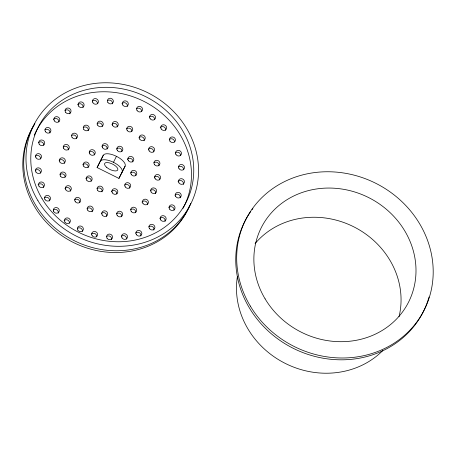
<?xml version="1.0" encoding="UTF-8"?>
<svg xmlns="http://www.w3.org/2000/svg" width="456" height="456" viewBox="0 0 456 456"><rect width="100%" height="100%" fill="white"/><g stroke="black" fill="none" stroke-linecap="round" stroke-linejoin="round"><path stroke-width="0.68" d="M97.094 167.546L103.244 155.331A12.198 4.999 26.3 0 1 116.44 156.311A12.198 4.999 26.3 0 1 125.086 166.201L118.936 178.416L97.094 167.546L103.244 155.331M122.122 172.18A12.198 4.999 26.3 0 0 113.481 162.296L116.44 156.311M118.936 178.416L125.086 166.201M190.768 203.342A87.82 80.102 27.1 0 1 73.496 240.301A87.82 80.102 27.1 0 1 34.878 123.565M34.303 135.118A82.941 75.656 27.1 0 1 143.212 101.021A82.941 75.656 27.1 0 1 182.987 208.363M100.286 161.31A12.198 4.999 26.3 0 1 113.481 162.296M189.348 206.334A87.82 80.102 27.1 0 1 71.945 241.748A87.82 80.102 27.1 0 1 33.966 125.343M116.491 149.038A3.049 2.782 27.1 0 1 121.855 151.711M126.534 128.894A3.049 2.782 27.1 0 1 131.784 131.505M136.606 108.762A3.049 2.782 27.1 0 1 141.651 111.56M101.905 146.29A3.049 2.782 27.1 0 1 107.177 148.941M89.142 152.207A3.049 2.782 27.1 0 1 94.318 154.926M82.764 164.85A3.049 2.782 27.1 0 1 88.128 167.614M85.916 178.581A3.049 2.782 27.1 0 1 91.211 181.186M96.923 188.721A3.049 2.782 27.1 0 1 102.036 191.845M111.424 191.56A3.049 2.782 27.1 0 1 116.879 193.988M124.773 185.039A3.049 2.782 27.1 0 1 129.692 188.208M130.587 172.984A3.049 2.782 27.1 0 1 135.831 175.714M127.389 159.309A3.049 2.782 27.1 0 1 132.787 161.977M111.862 124.374A3.049 2.782 27.1 0 1 117.289 126.888M96.871 123.992A3.049 2.782 27.1 0 1 102.326 126.42M83.203 127.606A3.049 2.782 27.1 0 1 88.236 130.69M71.421 135.706A3.049 2.782 27.1 0 1 76.597 138.43M63.116 147.037A3.049 2.782 27.1 0 1 68.309 149.91M59.126 160.455A3.049 2.782 27.1 0 1 64.307 163.442M60.027 174.471A3.049 2.782 27.1 0 1 65.122 177.048M64.923 188.539A3.049 2.782 27.1 0 1 70.321 191.212M74.59 199.922A3.049 2.782 27.1 0 1 79.766 202.646M86.879 208.865A3.049 2.782 27.1 0 1 92.169 211.783M101.489 213.459A3.049 2.782 27.1 0 1 106.67 216.44M116.462 213.864A3.049 2.782 27.1 0 1 121.666 216.782M130.667 209.674A3.049 2.782 27.1 0 1 135.7 212.752M141.97 202.099A3.049 2.782 27.1 0 1 147.476 204.43M150.298 190.722A3.049 2.782 27.1 0 1 155.587 193.64M154.407 177.156A3.049 2.782 27.1 0 1 159.651 179.892M153.906 162.758A3.049 2.782 27.1 0 1 158.905 165.881M148.382 149.346A3.049 2.782 27.1 0 1 153.678 151.951M138.806 137.883A3.049 2.782 27.1 0 1 144.153 140.756M121.934 103.711A3.049 2.782 27.1 0 1 127.275 106.522M107.377 100.691A3.049 2.782 27.1 0 1 112.358 103.848M92.408 101.044A3.049 2.782 27.1 0 1 97.51 103.62M77.697 104.777A3.049 2.782 27.1 0 1 83.089 107.456M64.98 110.5A3.049 2.782 27.1 0 1 69.939 113.835M53.529 119.386A3.049 2.782 27.1 0 1 58.875 121.929M44.944 129.892A3.049 2.782 27.1 0 1 49.915 132.992M38.526 142.614A3.049 2.782 27.1 0 1 43.793 145.185M35.306 156.277A3.049 2.782 27.1 0 1 40.55 159.013M35.425 170.282A3.049 2.782 27.1 0 1 40.481 173.155M38.07 184.84A3.049 2.782 27.1 0 1 43.462 187.53M44.471 197.875A3.049 2.782 27.1 0 1 49.499 200.953M53.192 210.073A3.049 2.782 27.1 0 1 58.271 213.106M64.079 220.664A3.049 2.782 27.1 0 1 69.449 223.161M77.383 228.416A3.049 2.782 27.1 0 1 82.376 231.483M91.428 234.099A3.049 2.782 27.1 0 1 96.661 236.881M106.567 236.527A3.049 2.782 27.1 0 1 111.549 239.685M121.518 236.185A3.049 2.782 27.1 0 1 126.58 239.035M135.626 233.09A3.049 2.782 27.1 0 1 140.841 235.991M148.85 226.814A3.049 2.782 27.1 0 1 153.803 230.143M159.851 218.395A3.049 2.782 27.1 0 1 165.038 221.474M168.874 207.446A3.049 2.782 27.1 0 1 174.101 210.096M174.859 195.179A3.049 2.782 27.1 0 1 180.245 197.801M178.045 181.551A3.049 2.782 27.1 0 1 183.312 184.566M178.513 166.936A3.049 2.782 27.1 0 1 183.569 169.814M175.258 153.022A3.049 2.782 27.1 0 1 180.536 155.656M169.404 139.405A3.049 2.782 27.1 0 1 174.534 141.919M160.244 127.686A3.049 2.782 27.1 0 1 165.67 130.325M149.42 116.998A3.049 2.782 27.1 0 1 154.624 119.683M382.732 350.613A85.016 77.549 27.1 0 1 284.92 363.232A85.016 77.549 27.1 0 1 237.359 276.775M429.039 297.01A100.018 91.228 27.1 0 1 294.929 349.142A100.018 91.228 27.1 0 1 250.806 211.419M252.043 209.692A100.018 91.228 27.1 0 1 252.892 208.557M255.086 243.595A82.519 75.263 27.1 0 1 354.027 226.94A82.519 75.263 27.1 0 1 399.034 316.681M37.945 200.703A87.82 80.102 27.1 0 0 187.376 209.965A87.82 80.102 27.1 0 0 111.481 82.946A87.82 80.102 27.1 0 0 37.945 200.703M42.072 198.696A82.941 75.656 27.1 0 0 183.204 207.44A82.941 75.656 27.1 0 0 111.52 87.478A82.941 75.656 27.1 0 0 42.072 198.696M106.744 167.432A7.319 2.998 26.3 0 0 117.756 170.008A7.319 2.998 26.3 0 0 109.109 162.803A7.319 2.998 26.3 0 0 106.744 167.432M117.277 150.303A3.049 2.782 27.1 0 0 122.464 150.622A3.049 2.782 27.1 0 0 119.831 146.216A3.049 2.782 27.1 0 0 117.277 150.303M127.15 130.359A3.049 2.782 27.1 0 0 132.337 130.684A3.049 2.782 27.1 0 0 129.703 126.272A3.049 2.782 27.1 0 0 127.15 130.359M137.017 110.415A3.049 2.782 27.1 0 0 142.209 110.74A3.049 2.782 27.1 0 0 139.57 106.328A3.049 2.782 27.1 0 0 137.017 110.415M102.611 147.812A3.049 2.782 27.1 0 0 107.798 147.955A3.049 2.782 27.1 0 0 105 143.629A3.049 2.782 27.1 0 0 102.611 147.812M89.775 153.883A3.049 2.782 27.1 0 0 94.951 153.934A3.049 2.782 27.1 0 0 92.078 149.648A3.049 2.782 27.1 0 0 89.775 153.883M83.63 166.138A3.049 2.782 27.1 0 0 88.817 166.326A3.049 2.782 27.1 0 0 86.059 161.977A3.049 2.782 27.1 0 0 83.63 166.138M86.651 180.091A3.049 2.782 27.1 0 0 91.833 180.217A3.049 2.782 27.1 0 0 89.017 175.896A3.049 2.782 27.1 0 0 86.651 180.091M97.538 190.186A3.049 2.782 27.1 0 0 102.725 190.511A3.049 2.782 27.1 0 0 100.092 186.099A3.049 2.782 27.1 0 0 97.538 190.186M112.319 192.859A3.049 2.782 27.1 0 0 117.5 193.002A3.049 2.782 27.1 0 0 114.701 188.676A3.049 2.782 27.1 0 0 112.319 192.859M125.218 186.886A3.049 2.782 27.1 0 0 130.393 186.937A3.049 2.782 27.1 0 0 127.52 182.651A3.049 2.782 27.1 0 0 125.218 186.886M131.271 174.488A3.049 2.782 27.1 0 0 136.458 174.676A3.049 2.782 27.1 0 0 133.699 170.327A3.049 2.782 27.1 0 0 131.271 174.488M128.296 160.603A3.049 2.782 27.1 0 0 133.477 160.723A3.049 2.782 27.1 0 0 130.661 156.408A3.049 2.782 27.1 0 0 128.296 160.603M112.729 125.662A3.049 2.782 27.1 0 0 117.91 125.85A3.049 2.782 27.1 0 0 115.157 121.501A3.049 2.782 27.1 0 0 112.729 125.662M97.761 125.292A3.049 2.782 27.1 0 0 102.948 125.434A3.049 2.782 27.1 0 0 100.149 121.108A3.049 2.782 27.1 0 0 97.761 125.292M83.739 129.316A3.049 2.782 27.1 0 0 88.92 129.436A3.049 2.782 27.1 0 0 86.104 125.121A3.049 2.782 27.1 0 0 83.739 129.316M72.054 137.381A3.049 2.782 27.1 0 0 77.235 137.433A3.049 2.782 27.1 0 0 74.356 133.152A3.049 2.782 27.1 0 0 72.054 137.381M63.732 148.508A3.049 2.782 27.1 0 0 68.919 148.827A3.049 2.782 27.1 0 0 66.285 144.415A3.049 2.782 27.1 0 0 63.732 148.508M59.81 161.965A3.049 2.782 27.1 0 0 64.997 162.154A3.049 2.782 27.1 0 0 62.238 157.799A3.049 2.782 27.1 0 0 59.81 161.965M60.523 176.193A3.049 2.782 27.1 0 0 65.71 176.335A3.049 2.782 27.1 0 0 62.911 172.009A3.049 2.782 27.1 0 0 60.523 176.193M65.829 189.838A3.049 2.782 27.1 0 0 71.011 189.958A3.049 2.782 27.1 0 0 68.195 185.643A3.049 2.782 27.1 0 0 65.829 189.838M75.223 201.598A3.049 2.782 27.1 0 0 80.398 201.649A3.049 2.782 27.1 0 0 77.526 197.368A3.049 2.782 27.1 0 0 75.223 201.598M87.666 210.13A3.049 2.782 27.1 0 0 92.853 210.45A3.049 2.782 27.1 0 0 90.22 206.044A3.049 2.782 27.1 0 0 87.666 210.13M102.172 214.964A3.049 2.782 27.1 0 0 107.359 215.152A3.049 2.782 27.1 0 0 104.601 210.803A3.049 2.782 27.1 0 0 102.172 214.964M117.169 215.386A3.049 2.782 27.1 0 0 122.35 215.528A3.049 2.782 27.1 0 0 119.557 211.196A3.049 2.782 27.1 0 0 117.169 215.386M131.203 211.379A3.049 2.782 27.1 0 0 136.39 211.504A3.049 2.782 27.1 0 0 133.574 207.184A3.049 2.782 27.1 0 0 131.203 211.379M142.933 203.382A3.049 2.782 27.1 0 0 148.114 203.439A3.049 2.782 27.1 0 0 145.236 199.152A3.049 2.782 27.1 0 0 142.933 203.382M151.084 191.987A3.049 2.782 27.1 0 0 156.277 192.307A3.049 2.782 27.1 0 0 153.638 187.895A3.049 2.782 27.1 0 0 151.084 191.987M155.091 178.666A3.049 2.782 27.1 0 0 160.278 178.855A3.049 2.782 27.1 0 0 157.519 174.505A3.049 2.782 27.1 0 0 155.091 178.666M154.407 164.479A3.049 2.782 27.1 0 0 159.589 164.627A3.049 2.782 27.1 0 0 156.79 160.295A3.049 2.782 27.1 0 0 154.407 164.479M149.118 150.856A3.049 2.782 27.1 0 0 154.299 150.982A3.049 2.782 27.1 0 0 151.483 146.661A3.049 2.782 27.1 0 0 149.118 150.856M139.764 139.165A3.049 2.782 27.1 0 0 144.945 139.222A3.049 2.782 27.1 0 0 142.072 134.936A3.049 2.782 27.1 0 0 139.764 139.165M122.784 105A3.049 2.782 27.1 0 0 127.971 105.216A3.049 2.782 27.1 0 0 125.24 100.85A3.049 2.782 27.1 0 0 122.784 105M107.861 102.406A3.049 2.782 27.1 0 0 113.042 102.571A3.049 2.782 27.1 0 0 110.266 98.234A3.049 2.782 27.1 0 0 107.861 102.406M92.91 102.765A3.049 2.782 27.1 0 0 98.097 102.908A3.049 2.782 27.1 0 0 95.298 98.581A3.049 2.782 27.1 0 0 92.91 102.765M78.592 106.077A3.049 2.782 27.1 0 0 83.779 106.208A3.049 2.782 27.1 0 0 80.969 101.882A3.049 2.782 27.1 0 0 78.592 106.077M65.544 112.199A3.049 2.782 27.1 0 0 70.726 112.307A3.049 2.782 27.1 0 0 67.898 107.998A3.049 2.782 27.1 0 0 65.544 112.199M54.332 120.88A3.049 2.782 27.1 0 0 59.514 120.931A3.049 2.782 27.1 0 0 56.635 116.65A3.049 2.782 27.1 0 0 54.332 120.88M45.469 131.75A3.049 2.782 27.1 0 0 50.639 131.698A3.049 2.782 27.1 0 0 47.675 127.463A3.049 2.782 27.1 0 0 45.469 131.75M39.17 144.096A3.049 2.782 27.1 0 0 44.357 144.358A3.049 2.782 27.1 0 0 41.673 139.975A3.049 2.782 27.1 0 0 39.17 144.096M35.99 157.787A3.049 2.782 27.1 0 0 41.177 157.975A3.049 2.782 27.1 0 0 38.418 153.626A3.049 2.782 27.1 0 0 35.99 157.787M35.916 172.003A3.049 2.782 27.1 0 0 41.103 172.157A3.049 2.782 27.1 0 0 38.31 167.825A3.049 2.782 27.1 0 0 35.916 172.003M38.965 186.139A3.049 2.782 27.1 0 0 44.146 186.276A3.049 2.782 27.1 0 0 41.348 181.95A3.049 2.782 27.1 0 0 38.965 186.139M45.007 199.58A3.049 2.782 27.1 0 0 50.188 199.705A3.049 2.782 27.1 0 0 47.373 195.385A3.049 2.782 27.1 0 0 45.007 199.58M53.785 211.761A3.049 2.782 27.1 0 0 58.966 211.846A3.049 2.782 27.1 0 0 56.116 207.543A3.049 2.782 27.1 0 0 53.785 211.761M64.923 222.146A3.049 2.782 27.1 0 0 70.099 222.157A3.049 2.782 27.1 0 0 67.186 217.894A3.049 2.782 27.1 0 0 64.923 222.146M77.799 230.075A3.049 2.782 27.1 0 0 82.986 230.394A3.049 2.782 27.1 0 0 80.347 225.982A3.049 2.782 27.1 0 0 77.799 230.075M92.095 235.598A3.049 2.782 27.1 0 0 97.282 235.82A3.049 2.782 27.1 0 0 94.557 231.454A3.049 2.782 27.1 0 0 92.095 235.598M107.052 238.243A3.049 2.782 27.1 0 0 112.239 238.414A3.049 2.782 27.1 0 0 109.463 234.07A3.049 2.782 27.1 0 0 107.052 238.243M122.02 237.907A3.049 2.782 27.1 0 0 127.201 238.049A3.049 2.782 27.1 0 0 124.408 233.723A3.049 2.782 27.1 0 0 122.02 237.907M136.344 234.612A3.049 2.782 27.1 0 0 141.525 234.743A3.049 2.782 27.1 0 0 138.721 230.417A3.049 2.782 27.1 0 0 136.344 234.612M149.408 228.513A3.049 2.782 27.1 0 0 154.59 228.621A3.049 2.782 27.1 0 0 151.762 224.306A3.049 2.782 27.1 0 0 149.408 228.513M160.655 219.883A3.049 2.782 27.1 0 0 165.836 219.94A3.049 2.782 27.1 0 0 162.957 215.654A3.049 2.782 27.1 0 0 160.655 219.883M169.592 209.122A3.049 2.782 27.1 0 0 174.762 209.07A3.049 2.782 27.1 0 0 171.798 204.835A3.049 2.782 27.1 0 0 169.592 209.122M175.68 196.456A3.049 2.782 27.1 0 0 180.867 196.718A3.049 2.782 27.1 0 0 178.182 192.335A3.049 2.782 27.1 0 0 175.68 196.456M178.912 182.839A3.049 2.782 27.1 0 0 184.099 183.027A3.049 2.782 27.1 0 0 181.34 178.678A3.049 2.782 27.1 0 0 178.912 182.839M179.008 168.663A3.049 2.782 27.1 0 0 184.19 168.811A3.049 2.782 27.1 0 0 181.402 164.479A3.049 2.782 27.1 0 0 179.008 168.663M175.97 154.544A3.049 2.782 27.1 0 0 181.152 154.681A3.049 2.782 27.1 0 0 178.353 150.355A3.049 2.782 27.1 0 0 175.97 154.544M169.94 141.115A3.049 2.782 27.1 0 0 175.121 141.235A3.049 2.782 27.1 0 0 172.305 136.92A3.049 2.782 27.1 0 0 169.94 141.115M161.185 128.974A3.049 2.782 27.1 0 0 166.366 129.059A3.049 2.782 27.1 0 0 163.516 124.762A3.049 2.782 27.1 0 0 161.185 128.974M150.098 118.663A3.049 2.782 27.1 0 0 155.268 118.674A3.049 2.782 27.1 0 0 152.355 114.41A3.049 2.782 27.1 0 0 150.098 118.663M250.298 306.062A100.018 91.228 27.1 0 0 420.483 316.606A100.018 91.228 27.1 0 0 334.043 171.952A100.018 91.228 27.1 0 0 250.298 306.062M265.107 298.857A82.519 75.263 27.1 0 0 405.509 307.555A82.519 75.263 27.1 0 0 334.197 188.214A82.519 75.263 27.1 0 0 265.107 298.857"/></g></svg>
